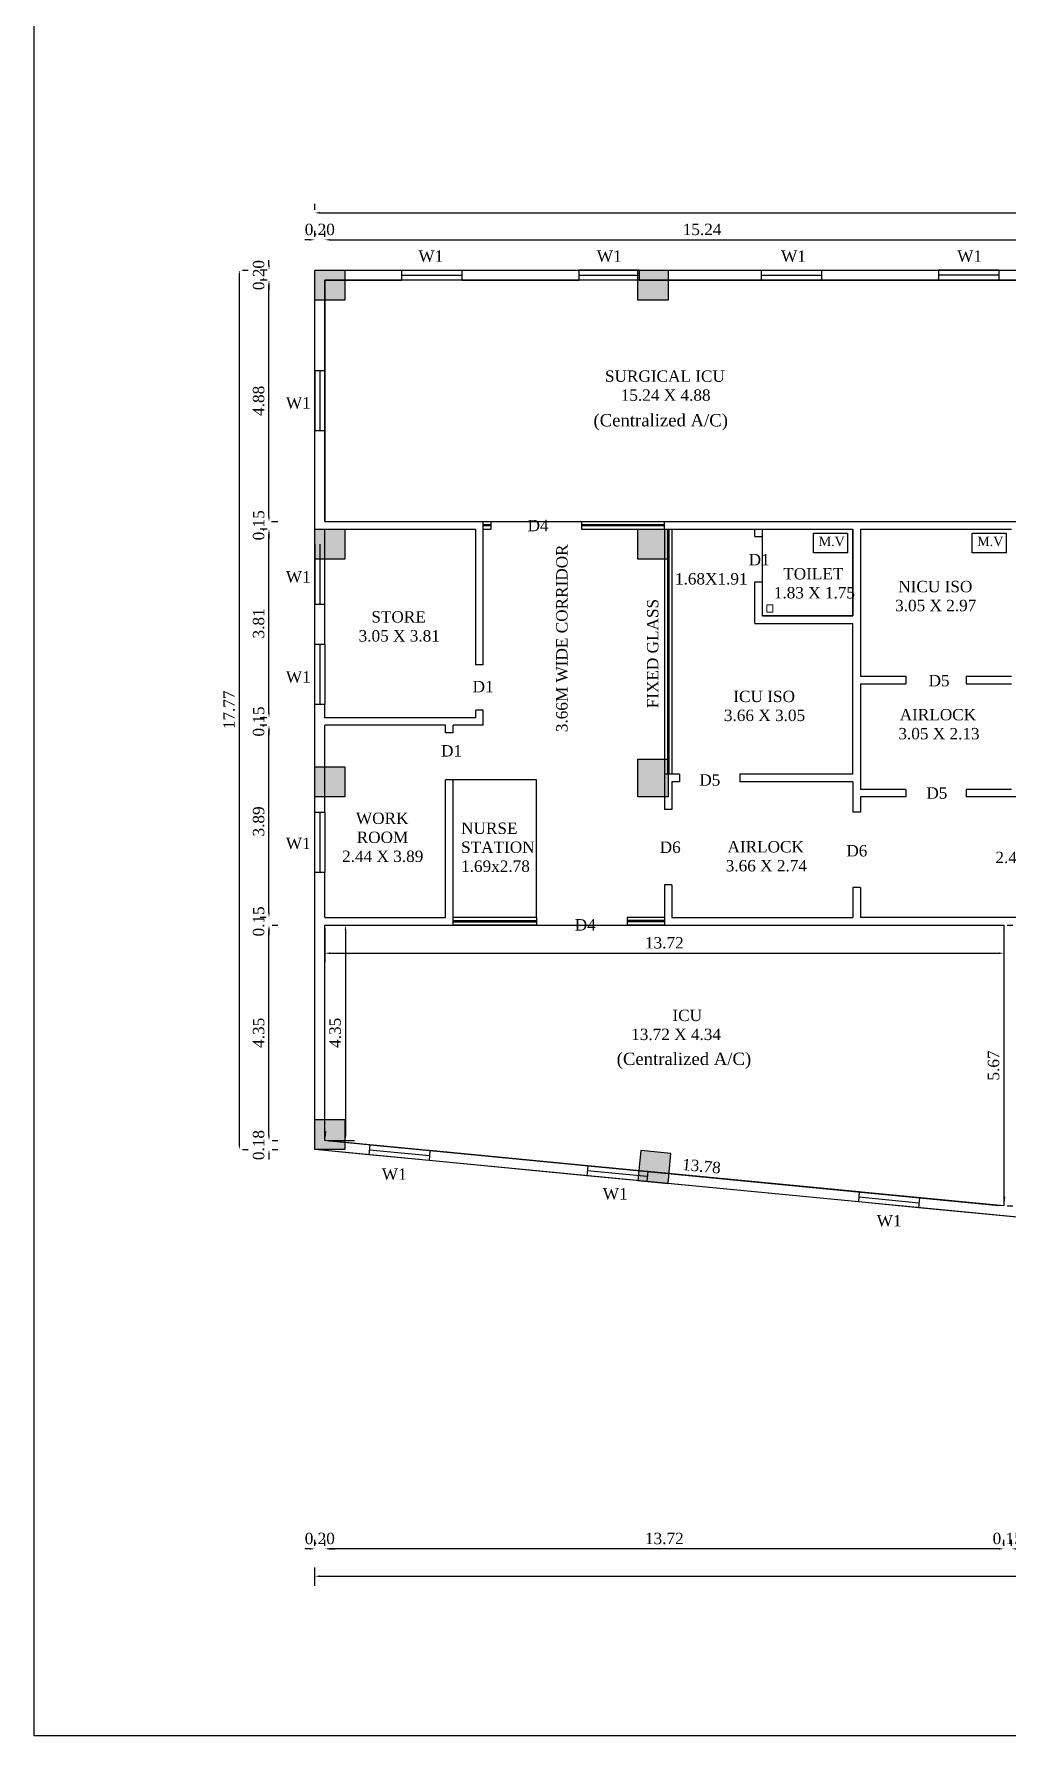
# Model space of a CAD drawing. Header units: metres. Extents: x 2754 to 3501, y 1112 to 1514.
# Drawn here: x 3213.9 to 3233.57, y 1377.15 to 1411.53 of the extents above; entities that cross this region are included whole.
import ezdxf
from ezdxf.enums import TextEntityAlignment as Align

# ---------------------------------------------------------------- set-up
doc = ezdxf.new("R2010")
doc.units = ezdxf.units.M
doc.linetypes.add('ACAD_ISO10W100', pattern=[18, 12, -3, 0, -3])
doc.linetypes.add('Demolished', pattern=[4.8, 3.2, -1.6])
for name, color, linetype in [('A-WALL', 2, 'Continuous'), ('AR -DOOR', 2, 'Continuous'), ('AR-COLHATCH', 2, 'Continuous'), ('AR-COLUMN', 2, 'Continuous'), ('AR-DOOR', 2, 'Continuous'), ('AR-ELEVATION', 2, 'Continuous'), ('AR-GRID', 2, 'ACAD_ISO10W100'), ('AR-THIN', 8, 'Continuous'), ('AR-WALL', 7, 'Continuous'), ('BLK_1_FLR_3_AC_ROOM_1', 3, 'Continuous'), ('BLK_1_FLR_3_AC_ROOM_3', 3, 'Continuous'), ('BLK_1_FLR_3_BLT_UP_AREA', 12, 'Continuous'), ('BLK_1_FLR_3_WATER_CLOSET', 223, 'Continuous')]:
    doc.layers.add(name, color=color, linetype=linetype)
doc.layers.add('BLK_1_FLR_3_WASH', color=55, linetype='Continuous', lineweight=5)
doc.styles.add('ANAND', font='times.ttf')
doc.dimstyles.new('V1', dxfattribs={"dimtxt": 0.23, "dimasz": 0.1, "dimexe": 0.18, "dimexo": 0.0625, "dimgap": 0.09, "dimtad": 1, "dimzin": 0, "dimdsep": 46, "dimtxsty": 'ANAND', "dimcen": 0.09, "dimadec": 0, "dimazin": 0, "dimtfac": 1, "dimtix": 1, "dimtofl": 0, "dimtmove": 2, "dimatfit": 0, "dimfxl": 0, "dimtolj": 1, "dimtzin": 0, "dimarcsym": 0})

# ---------------------------------------------------------------- blocks, each defined once
blk = doc.blocks.new('cOLUMN')
at = {"layer": 'AR-COLHATCH'}
h = blk.add_hatch(color=256, dxfattribs=at)
h.dxf.hatch_style = 1
h.paths.add_polyline_path([(24, 24), (0, 24), (0, 0), (24, 0)])
at = {"layer": 'AR-COLUMN'}
blk.add_lwpolyline([(0, 24), (24, 24), (24, 0), (0, 0)], close=True, dxfattribs=at)
blk = doc.blocks.new('Ground Floor')
at = {"layer": 'AR-COLHATCH'}
h = blk.add_hatch(color=256, dxfattribs=at)
h.dxf.hatch_style = 1
h.paths.add_polyline_path([(281, 310.5), (257, 310.5), (257, 280.5), (281, 280.5)])
at = {"layer": 'AR-COLUMN'}
blk.add_lwpolyline([(257, 310.5), (281, 310.5), (281, 280.5), (257, 280.5)], close=True, dxfattribs=at)
for p in [(0, 675.5), (257, 675.5), (0, 469.5), (257, 469.5), (0, 280.5), (0, 0)]:
    blk.add_blockref('cOLUMN', p, dxfattribs=at)
at = {"layer": 'AR-COLUMN', "xscale": -0.9999999999999988, "rotation": 354.5029759409958}
blk.add_blockref('cOLUMN', (280.9, -27), dxfattribs=at)
blk = doc.blocks.new('*D399')
at = {"color": 0, "lineweight": -2}
for p, q in [((3219.77, 1393.462), (3219.77, 1392.778)), ((3233.486, 1393.462), (3233.486, 1392.778)), ((3219.87, 1392.958), (3233.386, 1392.958))]:
    blk.add_line(p, q, dxfattribs=at)
at = {"color": 0}
for points in [[(3219.87, 1392.975), (3219.87, 1392.942), (3219.77, 1392.958)], [(3233.386, 1392.975), (3233.386, 1392.942), (3233.486, 1392.958)]]:
    blk.add_solid(points, dxfattribs=at)
at = {"layer": 'Defpoints', "color": 0}
for p in [(3219.77, 1393.524), (3233.486, 1393.524), (3233.486, 1392.958)]:
    blk.add_point(p, dxfattribs=at)
at = {"color": 0, "insert": (3226.628, 1393.166), "char_height": 0.23, "attachment_point": 5, "style": 'ANAND'}
blk.add_mtext('\\A1;13.72', dxfattribs=at)
blk = doc.blocks.new('*D400')
at = {"color": 0, "lineweight": -2}
for p, q in [((3233.486, 1393.424), (3233.486, 1387.956)), ((3233.549, 1393.524), (3233.666, 1393.524)), ((3233.549, 1387.856), (3233.666, 1387.856))]:
    blk.add_line(p, q, dxfattribs=at)
at = {"color": 0}
for points in [[(3233.47, 1393.424), (3233.503, 1393.424), (3233.486, 1393.524)], [(3233.47, 1387.956), (3233.503, 1387.956), (3233.486, 1387.856)]]:
    blk.add_solid(points, dxfattribs=at)
at = {"layer": 'Defpoints', "color": 0}
for p in [(3233.486, 1393.524), (3233.486, 1387.856), (3233.486, 1387.856)]:
    blk.add_point(p, dxfattribs=at)
at = {"color": 0, "insert": (3233.279, 1390.69), "char_height": 0.23, "attachment_point": 5, "rotation": 90, "style": 'ANAND'}
blk.add_mtext('\\A1;5.67', dxfattribs=at)
blk = doc.blocks.new('*D401')
at = {"color": 0, "lineweight": -2}
for p, q in [((3219.833, 1393.524), (3220.368, 1393.524)), ((3220.188, 1393.424), (3220.188, 1389.276)), ((3219.833, 1389.176), (3220.368, 1389.176))]:
    blk.add_line(p, q, dxfattribs=at)
at = {"color": 0}
for points in [[(3220.171, 1393.424), (3220.204, 1393.424), (3220.188, 1393.524)], [(3220.171, 1389.276), (3220.204, 1389.276), (3220.188, 1389.176)]]:
    blk.add_solid(points, dxfattribs=at)
at = {"layer": 'Defpoints', "color": 0}
for p in [(3219.77, 1393.524), (3219.77, 1389.176), (3220.188, 1389.176)]:
    blk.add_point(p, dxfattribs=at)
at = {"color": 0, "insert": (3219.98, 1391.35), "char_height": 0.23, "attachment_point": 5, "rotation": 90, "style": 'ANAND'}
blk.add_mtext('\\A1;4.35', dxfattribs=at)
blk = doc.blocks.new('*D24')
at = {"color": 0, "lineweight": -2}
for p, q in [((3219.776, 1389.238), (3219.788, 1389.355)), ((3219.87, 1389.166), (3233.387, 1387.865)), ((3233.492, 1387.918), (3233.504, 1388.035))]:
    blk.add_line(p, q, dxfattribs=at)
at = {"color": 0}
for points in [[(3219.871, 1389.183), (3219.868, 1389.15), (3219.77, 1389.176)], [(3233.388, 1387.882), (3233.385, 1387.849), (3233.486, 1387.856)]]:
    blk.add_solid(points, dxfattribs=at)
at = {"layer": 'Defpoints', "color": 0}
for p in [(3219.77, 1389.176), (3233.486, 1387.856), (3233.486, 1387.856)]:
    blk.add_point(p, dxfattribs=at)
at = {"color": 0, "insert": (3227.378, 1388.656), "char_height": 0.23, "attachment_point": 5, "rotation": 354.503, "style": 'ANAND'}
blk.add_mtext('\\A1;13.78', dxfattribs=at)
blk = doc.blocks.new('*D172')
at = {"color": 0, "lineweight": -2}
for p, q in [((3219.567, 1407.431), (3219.567, 1407.548)), ((3219.77, 1407.431), (3219.77, 1407.548)), ((3219.467, 1407.368), (3219.367, 1407.368)), ((3219.87, 1407.368), (3219.97, 1407.368))]:
    blk.add_line(p, q, dxfattribs=at)
at = {"color": 0}
for points in [[(3219.467, 1407.385), (3219.467, 1407.352), (3219.567, 1407.368)], [(3219.87, 1407.385), (3219.87, 1407.352), (3219.77, 1407.368)]]:
    blk.add_solid(points, dxfattribs=at)
at = {"layer": 'Defpoints', "color": 0}
for p in [(3219.567, 1407.368), (3219.77, 1407.368), (3219.77, 1407.368)]:
    blk.add_point(p, dxfattribs=at)
at = {"color": 0, "insert": (3219.669, 1407.576), "char_height": 0.23, "attachment_point": 5, "style": 'ANAND'}
blk.add_mtext('\\A1;0.20', dxfattribs=at)
blk = doc.blocks.new('*D173')
at = {"color": 0, "lineweight": -2}
for p, q in [((3219.77, 1407.431), (3219.77, 1407.548)), ((3235.01, 1407.431), (3235.01, 1407.548)), ((3219.87, 1407.368), (3234.91, 1407.368))]:
    blk.add_line(p, q, dxfattribs=at)
at = {"color": 0}
for points in [[(3219.87, 1407.385), (3219.87, 1407.352), (3219.77, 1407.368)], [(3234.91, 1407.385), (3234.91, 1407.352), (3235.01, 1407.368)]]:
    blk.add_solid(points, dxfattribs=at)
at = {"layer": 'Defpoints', "color": 0}
for p in [(3219.77, 1407.368), (3235.01, 1407.368), (3235.01, 1407.368)]:
    blk.add_point(p, dxfattribs=at)
at = {"color": 0, "insert": (3227.39, 1407.576), "char_height": 0.23, "attachment_point": 5, "style": 'ANAND'}
blk.add_mtext('\\A1;15.24', dxfattribs=at)
blk = doc.blocks.new('*D182')
at = {"color": 0, "lineweight": -2}
for p, q in [((3219.567, 1407.976), (3219.567, 1408.093)), ((3219.667, 1407.913), (3291.705, 1407.913)), ((3291.805, 1407.976), (3291.805, 1408.093))]:
    blk.add_line(p, q, dxfattribs=at)
at = {"color": 0}
for points in [[(3219.667, 1407.93), (3219.667, 1407.896), (3219.567, 1407.913)], [(3291.705, 1407.93), (3291.705, 1407.896), (3291.805, 1407.913)]]:
    blk.add_solid(points, dxfattribs=at)
at = {"layer": 'Defpoints', "color": 0}
for p in [(3219.567, 1407.913), (3291.805, 1407.913), (3291.805, 1407.913)]:
    blk.add_point(p, dxfattribs=at)
at = {"color": 0, "insert": (3255.686, 1408.12), "char_height": 0.23, "attachment_point": 5, "style": 'ANAND'}
blk.add_mtext('\\A1;72.24', dxfattribs=at)
blk = doc.blocks.new('*D183')
at = {"color": 0, "lineweight": -2}
for p, q in [((3218.643, 1389.276), (3218.643, 1389.376)), ((3218.643, 1388.891), (3218.643, 1388.791)), ((3218.705, 1389.176), (3218.823, 1389.176)), ((3218.705, 1388.991), (3218.823, 1388.991))]:
    blk.add_line(p, q, dxfattribs=at)
at = {"color": 0}
for points in [[(3218.626, 1389.276), (3218.659, 1389.276), (3218.643, 1389.176)], [(3218.626, 1388.891), (3218.659, 1388.891), (3218.643, 1388.991)]]:
    blk.add_solid(points, dxfattribs=at)
at = {"layer": 'Defpoints', "color": 0}
for p in [(3218.643, 1389.176), (3218.643, 1389.176), (3218.643, 1388.991)]:
    blk.add_point(p, dxfattribs=at)
at = {"color": 0, "insert": (3218.435, 1389.083), "char_height": 0.23, "attachment_point": 5, "rotation": 90, "style": 'ANAND'}
blk.add_mtext('\\A1;0.18', dxfattribs=at)
blk = doc.blocks.new('*D184')
at = {"color": 0, "lineweight": -2}
for p, q in [((3218.643, 1389.276), (3218.643, 1393.424)), ((3218.705, 1393.524), (3218.823, 1393.524)), ((3218.705, 1389.176), (3218.823, 1389.176))]:
    blk.add_line(p, q, dxfattribs=at)
at = {"color": 0}
for points in [[(3218.626, 1393.424), (3218.659, 1393.424), (3218.643, 1393.524)], [(3218.626, 1389.276), (3218.659, 1389.276), (3218.643, 1389.176)]]:
    blk.add_solid(points, dxfattribs=at)
at = {"layer": 'Defpoints', "color": 0}
for p in [(3218.643, 1393.524), (3218.643, 1393.524), (3218.643, 1389.176)]:
    blk.add_point(p, dxfattribs=at)
at = {"color": 0, "insert": (3218.435, 1391.35), "char_height": 0.23, "attachment_point": 5, "rotation": 90, "style": 'ANAND'}
blk.add_mtext('\\A1;4.35', dxfattribs=at)
blk = doc.blocks.new('*D185')
at = {"color": 0, "lineweight": -2}
for p, q in [((3218.643, 1393.777), (3218.643, 1393.877)), ((3218.587, 1393.677), (3218.463, 1393.677)), ((3218.643, 1393.424), (3218.643, 1393.324)), ((3218.705, 1393.524), (3218.823, 1393.524))]:
    blk.add_line(p, q, dxfattribs=at)
at = {"color": 0}
for points in [[(3218.626, 1393.777), (3218.659, 1393.777), (3218.643, 1393.677)], [(3218.626, 1393.424), (3218.659, 1393.424), (3218.643, 1393.524)]]:
    blk.add_solid(points, dxfattribs=at)
at = {"layer": 'Defpoints', "color": 0}
for p in [(3218.643, 1393.677), (3218.643, 1393.524), (3218.65, 1393.677)]:
    blk.add_point(p, dxfattribs=at)
at = {"color": 0, "insert": (3218.435, 1393.601), "char_height": 0.23, "attachment_point": 5, "rotation": 90, "style": 'ANAND'}
blk.add_mtext('\\A1;0.15', dxfattribs=at)
blk = doc.blocks.new('*D186')
at = {"color": 0, "lineweight": -2}
for p, q in [((3218.596, 1397.563), (3218.463, 1397.563)), ((3218.643, 1393.777), (3218.643, 1397.463)), ((3218.587, 1393.677), (3218.463, 1393.677))]:
    blk.add_line(p, q, dxfattribs=at)
at = {"color": 0}
for points in [[(3218.626, 1397.463), (3218.659, 1397.463), (3218.643, 1397.563)], [(3218.626, 1393.777), (3218.659, 1393.777), (3218.643, 1393.677)]]:
    blk.add_solid(points, dxfattribs=at)
at = {"layer": 'Defpoints', "color": 0}
for p in [(3218.643, 1397.563), (3218.659, 1397.563), (3218.65, 1393.677)]:
    blk.add_point(p, dxfattribs=at)
at = {"color": 0, "insert": (3218.435, 1395.62), "char_height": 0.23, "attachment_point": 5, "rotation": 90, "style": 'ANAND'}
blk.add_mtext('\\A1;3.89', dxfattribs=at)
blk = doc.blocks.new('*D187')
at = {"color": 0, "lineweight": -2}
for p, q in [((3218.643, 1397.815), (3218.643, 1397.915)), ((3218.596, 1397.715), (3218.463, 1397.715)), ((3218.596, 1397.563), (3218.463, 1397.563)), ((3218.643, 1397.463), (3218.643, 1397.363))]:
    blk.add_line(p, q, dxfattribs=at)
at = {"color": 0}
for points in [[(3218.626, 1397.815), (3218.659, 1397.815), (3218.643, 1397.715)], [(3218.626, 1397.463), (3218.659, 1397.463), (3218.643, 1397.563)]]:
    blk.add_solid(points, dxfattribs=at)
at = {"layer": 'Defpoints', "color": 0}
for p in [(3218.643, 1397.715), (3218.659, 1397.715), (3218.659, 1397.563)]:
    blk.add_point(p, dxfattribs=at)
at = {"color": 0, "insert": (3218.435, 1397.639), "char_height": 0.23, "attachment_point": 5, "rotation": 90, "style": 'ANAND'}
blk.add_mtext('\\A1;0.15', dxfattribs=at)
blk = doc.blocks.new('*D188')
at = {"color": 0, "lineweight": -2}
for p, q in [((3218.606, 1401.525), (3218.463, 1401.525)), ((3218.643, 1397.815), (3218.643, 1401.425)), ((3218.596, 1397.715), (3218.463, 1397.715))]:
    blk.add_line(p, q, dxfattribs=at)
at = {"color": 0}
for points in [[(3218.626, 1401.425), (3218.659, 1401.425), (3218.643, 1401.525)], [(3218.626, 1397.815), (3218.659, 1397.815), (3218.643, 1397.715)]]:
    blk.add_solid(points, dxfattribs=at)
at = {"layer": 'Defpoints', "color": 0}
for p in [(3218.643, 1401.525), (3218.668, 1401.525), (3218.659, 1397.715)]:
    blk.add_point(p, dxfattribs=at)
at = {"color": 0, "insert": (3218.435, 1399.62), "char_height": 0.23, "attachment_point": 5, "rotation": 90, "style": 'ANAND'}
blk.add_mtext('\\A1;3.81', dxfattribs=at)
blk = doc.blocks.new('*D189')
at = {"color": 0, "lineweight": -2}
for p, q in [((3218.643, 1401.778), (3218.643, 1401.878)), ((3218.695, 1401.678), (3218.823, 1401.678)), ((3218.606, 1401.525), (3218.463, 1401.525)), ((3218.643, 1401.425), (3218.643, 1401.325))]:
    blk.add_line(p, q, dxfattribs=at)
at = {"color": 0}
for points in [[(3218.626, 1401.778), (3218.659, 1401.778), (3218.643, 1401.678)], [(3218.626, 1401.425), (3218.659, 1401.425), (3218.643, 1401.525)]]:
    blk.add_solid(points, dxfattribs=at)
at = {"layer": 'Defpoints', "color": 0}
for p in [(3218.633, 1401.678), (3218.643, 1401.678), (3218.668, 1401.525)]:
    blk.add_point(p, dxfattribs=at)
at = {"color": 0, "insert": (3218.435, 1401.602), "char_height": 0.23, "attachment_point": 5, "rotation": 90, "style": 'ANAND'}
blk.add_mtext('\\A1;0.15', dxfattribs=at)
blk = doc.blocks.new('*D190')
at = {"color": 0, "lineweight": -2}
for p, q in [((3218.607, 1406.555), (3218.463, 1406.555)), ((3218.643, 1401.778), (3218.643, 1406.455)), ((3218.695, 1401.678), (3218.823, 1401.678))]:
    blk.add_line(p, q, dxfattribs=at)
at = {"color": 0}
for points in [[(3218.626, 1406.455), (3218.659, 1406.455), (3218.643, 1406.555)], [(3218.626, 1401.778), (3218.659, 1401.778), (3218.643, 1401.678)]]:
    blk.add_solid(points, dxfattribs=at)
at = {"layer": 'Defpoints', "color": 0}
for p in [(3218.643, 1406.555), (3218.67, 1406.555), (3218.633, 1401.678)]:
    blk.add_point(p, dxfattribs=at)
at = {"color": 0, "insert": (3218.435, 1404.116), "char_height": 0.23, "attachment_point": 5, "rotation": 90, "style": 'ANAND'}
blk.add_mtext('\\A1;4.88', dxfattribs=at)
blk = doc.blocks.new('*D191')
at = {"color": 0, "lineweight": -2}
for p, q in [((3218.607, 1406.758), (3218.463, 1406.758)), ((3218.643, 1406.858), (3218.643, 1406.958)), ((3218.607, 1406.555), (3218.463, 1406.555)), ((3218.643, 1406.455), (3218.643, 1406.355))]:
    blk.add_line(p, q, dxfattribs=at)
at = {"color": 0}
for points in [[(3218.626, 1406.858), (3218.659, 1406.858), (3218.643, 1406.758)], [(3218.626, 1406.455), (3218.659, 1406.455), (3218.643, 1406.555)]]:
    blk.add_solid(points, dxfattribs=at)
at = {"layer": 'Defpoints', "color": 0}
for p in [(3218.643, 1406.758), (3218.67, 1406.758), (3218.67, 1406.555)]:
    blk.add_point(p, dxfattribs=at)
at = {"color": 0, "insert": (3218.435, 1406.656), "char_height": 0.23, "attachment_point": 5, "rotation": 90, "style": 'ANAND'}
blk.add_mtext('\\A1;0.20', dxfattribs=at)
blk = doc.blocks.new('*D116')
at = {"color": 0, "lineweight": -2}
for p, q in [((3218.107, 1406.758), (3218.224, 1406.758)), ((3218.044, 1389.091), (3218.044, 1406.658)), ((3218.107, 1388.991), (3218.224, 1388.991))]:
    blk.add_line(p, q, dxfattribs=at)
at = {"color": 0}
for points in [[(3218.028, 1406.658), (3218.061, 1406.658), (3218.044, 1406.758)], [(3218.028, 1389.091), (3218.061, 1389.091), (3218.044, 1388.991)]]:
    blk.add_solid(points, dxfattribs=at)
at = {"layer": 'Defpoints', "color": 0}
for p in [(3218.044, 1406.758), (3218.044, 1406.758), (3218.044, 1388.991)]:
    blk.add_point(p, dxfattribs=at)
at = {"color": 0, "insert": (3217.837, 1397.875), "char_height": 0.23, "attachment_point": 5, "rotation": 90, "style": 'ANAND'}
blk.add_mtext('\\A1;17.77', dxfattribs=at)
blk = doc.blocks.new('*D163')
at = {"color": 0, "lineweight": -2}
for p, q in [((3233.486, 1380.989), (3233.486, 1381.106)), ((3233.639, 1380.989), (3233.639, 1381.106)), ((3233.386, 1380.926), (3233.286, 1380.926)), ((3233.739, 1380.926), (3233.839, 1380.926))]:
    blk.add_line(p, q, dxfattribs=at)
at = {"color": 0}
for points in [[(3233.386, 1380.943), (3233.386, 1380.91), (3233.486, 1380.926)], [(3233.739, 1380.943), (3233.739, 1380.91), (3233.639, 1380.926)]]:
    blk.add_solid(points, dxfattribs=at)
at = {"layer": 'Defpoints', "color": 0}
for p in [(3233.486, 1380.926), (3233.486, 1380.926), (3233.639, 1380.926)]:
    blk.add_point(p, dxfattribs=at)
at = {"color": 0, "insert": (3233.563, 1381.134), "char_height": 0.23, "attachment_point": 5, "style": 'ANAND'}
blk.add_mtext('\\A1;0.15', dxfattribs=at)
blk = doc.blocks.new('*D164')
at = {"color": 0, "lineweight": -2}
for p, q in [((3219.77, 1380.989), (3219.77, 1381.106)), ((3233.486, 1380.989), (3233.486, 1381.106)), ((3233.386, 1380.926), (3219.87, 1380.926))]:
    blk.add_line(p, q, dxfattribs=at)
at = {"color": 0}
for points in [[(3219.87, 1380.943), (3219.87, 1380.91), (3219.77, 1380.926)], [(3233.386, 1380.943), (3233.386, 1380.91), (3233.486, 1380.926)]]:
    blk.add_solid(points, dxfattribs=at)
at = {"layer": 'Defpoints', "color": 0}
for p in [(3219.77, 1380.926), (3219.77, 1380.926), (3233.486, 1380.926)]:
    blk.add_point(p, dxfattribs=at)
at = {"color": 0, "insert": (3226.628, 1381.134), "char_height": 0.23, "attachment_point": 5, "style": 'ANAND'}
blk.add_mtext('\\A1;13.72', dxfattribs=at)
blk = doc.blocks.new('*D165')
at = {"color": 0, "lineweight": -2}
for p, q in [((3219.567, 1380.989), (3219.567, 1381.106)), ((3219.77, 1380.989), (3219.77, 1381.106)), ((3219.467, 1380.926), (3219.367, 1380.926)), ((3219.87, 1380.926), (3219.97, 1380.926))]:
    blk.add_line(p, q, dxfattribs=at)
at = {"color": 0}
for points in [[(3219.467, 1380.943), (3219.467, 1380.91), (3219.567, 1380.926)], [(3219.87, 1380.943), (3219.87, 1380.91), (3219.77, 1380.926)]]:
    blk.add_solid(points, dxfattribs=at)
at = {"layer": 'Defpoints', "color": 0}
for p in [(3219.567, 1380.926), (3219.567, 1380.926), (3219.77, 1380.926)]:
    blk.add_point(p, dxfattribs=at)
at = {"color": 0, "insert": (3219.669, 1381.134), "char_height": 0.23, "attachment_point": 5, "style": 'ANAND'}
blk.add_mtext('\\A1;0.20', dxfattribs=at)
blk = doc.blocks.new('*D166')
at = {"color": 0, "lineweight": -2}
for p, q in [((3219.567, 1380.182), (3219.567, 1380.553)), ((3219.667, 1380.373), (3291.705, 1380.373)), ((3291.805, 1380.182), (3291.805, 1380.553))]:
    blk.add_line(p, q, dxfattribs=at)
at = {"color": 0}
for points in [[(3219.667, 1380.39), (3219.667, 1380.357), (3219.567, 1380.373)], [(3291.705, 1380.39), (3291.705, 1380.357), (3291.805, 1380.373)]]:
    blk.add_solid(points, dxfattribs=at)
at = {"layer": 'Defpoints', "color": 0}
for p in [(3291.805, 1380.373), (3219.567, 1380.119), (3291.805, 1380.119)]:
    blk.add_point(p, dxfattribs=at)
at = {"color": 0, "insert": (3255.686, 1380.581), "char_height": 0.23, "attachment_point": 5, "style": 'ANAND'}
blk.add_mtext('\\A1;72.24', dxfattribs=at)

msp = doc.modelspace()

# ---------------------------------------------------------------- linework, layer by layer
at = {"color": 7}
for p, q in [((3224.04632, 1396.45816, 0), (3222.36115, 1396.45816, 0)), ((3224.04632, 1393.67704, 0), (3224.04632, 1396.45816, 0))]:
    msp.add_line(p, q, dxfattribs=at)
at = {"color": 7, "elevation": 0}
msp.add_lwpolyline([(3213.89741, 1445.90328), (3297.33367, 1445.90328), (3297.33367, 1377.14689), (3213.89741, 1377.14689)], close=True, dxfattribs=at)
at = {"color": 7, "linetype": 'Demolished', "elevation": 0}
for points in [[(3229.63828, 1401.44228), (3230.32888, 1401.44228), (3230.32888, 1401.04714), (3229.63828, 1401.04714)], [(3232.84233, 1401.44228), (3233.53293, 1401.44228), (3233.53293, 1401.04714), (3232.84233, 1401.04714)]]:
    msp.add_lwpolyline(points, close=True, dxfattribs=at)
at = {"layer": 'A-WALL'}
for p, q in [((3230.59075, 1398.55366, 0), (3231.50515, 1398.55366, 0)), ((3231.50515, 1398.55366, 0), (3231.50515, 1398.40126, 0)), ((3232.72435, 1398.55366, 0), (3233.63875, 1398.55366, 0)), ((3232.72435, 1398.55366, 0), (3232.72435, 1398.40126, 0)), ((3230.59075, 1398.40126, 0), (3231.50515, 1398.40126, 0)), ((3232.72435, 1398.40126, 0), (3233.63875, 1398.40126, 0)), ((3231.50515, 1396.26766, 0), (3231.50515, 1396.11526, 0)), ((3232.72435, 1396.26766, 0), (3232.72435, 1396.11526, 0)), ((3226.78075, 1395.86126, 0), (3226.62835, 1395.86126, 0)), ((3230.59075, 1395.81046, 0), (3230.43835, 1395.81046, 0)), ((3226.78075, 1394.33726, 0), (3226.62835, 1394.33726, 0)), ((3230.59075, 1394.28646, 0), (3230.43835, 1394.28646, 0))]:
    msp.add_line(p, q, dxfattribs=at)
at = {"layer": 'AR -DOOR'}
for p, q in [((3220.67081, 1388.98702, 0), (3221.8844, 1388.87023, 0)), ((3226.28368, 1388.44686, 0), (3225.07009, 1388.56365, 0)), ((3230.55654, 1388.03565, 0), (3231.77013, 1387.91886, 0))]:
    msp.add_line(p, q, dxfattribs=at)
at = {"layer": 'AR-DOOR'}
for p, q in [((3221.31975, 1406.65626, 0), (3222.53895, 1406.65626, 0)), ((3224.90115, 1406.65626, 0), (3226.12035, 1406.65626, 0)), ((3228.58415, 1406.65626, 0), (3229.80335, 1406.65626, 0)), ((3233.38475, 1406.65626, 0), (3232.16555, 1406.65626, 0)), ((3219.66875, 1404.72586, 0), (3219.66875, 1403.50666, 0)), ((3223.12315, 1401.61436, 0), (3222.97075, 1401.61436, 0)), ((3226.62835, 1401.61436, 0), (3224.95195, 1401.61436, 0)), ((3223.12315, 1401.58896, 0), (3222.97075, 1401.58896, 0)), ((3226.62835, 1401.58896, 0), (3224.95195, 1401.58896, 0)), ((3226.69185, 1401.52546, 0), (3226.69185, 1396.57246, 0)), ((3226.71725, 1401.52546, 0), (3226.71725, 1396.57246, 0)), ((3219.66875, 1401.22066, 0), (3219.66875, 1400.00146, 0)), ((3219.66875, 1399.20136, 0), (3219.66875, 1397.98216, 0)), ((3219.66875, 1395.81046, 0), (3219.66875, 1394.59126, 0)), ((3224.04632, 1393.61354, 0), (3222.36115, 1393.61336, 0)), ((3224.04632, 1393.58814, 0), (3222.36115, 1393.58796, 0)), ((3226.62835, 1393.61737, 0), (3225.87512, 1393.61554, 0)), ((3226.62835, 1393.59197, 0), (3225.87512, 1393.59014, 0))]:
    msp.add_line(p, q, dxfattribs=at)
at = {"layer": 'AR-ELEVATION'}
for p, q in [((3222.97075, 1401.67786, 0), (3223.12315, 1401.67786, 0)), ((3223.12315, 1401.67786, 0), (3223.12315, 1401.52546, 0)), ((3224.95195, 1401.67786, 0), (3226.62835, 1401.67786, 0)), ((3224.95195, 1401.67786, 0), (3224.95195, 1401.52546, 0)), ((3222.97075, 1401.52546, 0), (3223.12315, 1401.52546, 0)), ((3224.95195, 1401.52546, 0), (3226.62835, 1401.52546, 0)), ((3226.62835, 1401.52546, 0), (3226.62835, 1396.57246, 0)), ((3226.78075, 1401.52546, 0), (3226.78075, 1396.57246, 0)), ((3224.04632, 1393.67704, 0), (3222.36115, 1393.67686, 0)), ((3224.04632, 1393.52464, 0), (3222.36115, 1393.52446, 0)), ((3224.04632, 1393.67704, 0), (3224.04632, 1393.52464, 0)), ((3226.62835, 1393.68087, 0), (3225.87512, 1393.67904, 0)), ((3225.87512, 1393.67904, 0), (3225.87512, 1393.52664, 0)), ((3226.62835, 1393.52847, 0), (3225.87512, 1393.52664, 0))]:
    msp.add_line(p, q, dxfattribs=at)
at = {"layer": 'AR-THIN'}
for p, q in [((3221.31975, 1406.75786, 0), (3222.53895, 1406.75786, 0)), ((3226.12035, 1406.75786, 0), (3224.90115, 1406.75786, 0)), ((3228.58415, 1406.75786, 0), (3229.80335, 1406.75786, 0)), ((3233.38475, 1406.75786, 0), (3232.16555, 1406.75786, 0)), ((3222.53895, 1406.55466, 0), (3221.31975, 1406.55466, 0)), ((3226.12035, 1406.55466, 0), (3224.90115, 1406.55466, 0)), ((3228.58415, 1406.55466, 0), (3229.80335, 1406.55466, 0)), ((3232.16555, 1406.55466, 0), (3233.38475, 1406.55466, 0)), ((3219.56715, 1404.72586, 0), (3219.56715, 1403.50666, 0)), ((3219.77035, 1403.50666, 0), (3219.77035, 1404.72586, 0)), ((3219.56715, 1401.22066, 0), (3219.56715, 1400.00146, 0)), ((3219.77035, 1400.00146, 0), (3219.77035, 1401.22066, 0)), ((3219.56715, 1397.98216, 0), (3219.56715, 1399.20136, 0)), ((3219.77035, 1399.20136, 0), (3219.77035, 1397.98216, 0)), ((3219.56715, 1394.59126, 0), (3219.56715, 1395.81046, 0)), ((3219.77035, 1395.81046, 0), (3219.77035, 1394.59126, 0)), ((3221.87467, 1388.7691, 0), (3220.66108, 1388.88589, 0)), ((3220.68054, 1389.08815, 0), (3221.89414, 1388.97136, 0)), ((3225.07982, 1388.66478, 0), (3226.29341, 1388.54799, 0)), ((3226.27395, 1388.34572, 0), (3225.06035, 1388.46252, 0)), ((3231.7604, 1387.81773, 0), (3230.54681, 1387.93452, 0)), ((3230.56627, 1388.13678, 0), (3231.77986, 1388.01999, 0))]:
    msp.add_line(p, q, dxfattribs=at)
at = {"layer": 'AR-WALL'}
for p, q in [((3219.56715, 1406.75786, 0), (3221.31975, 1406.75786, 0)), ((3219.56715, 1404.72586, 0), (3219.56715, 1406.75786, 0)), ((3222.53895, 1406.75786, 0), (3224.90115, 1406.75786, 0)), ((3226.12035, 1406.75786, 0), (3228.58415, 1406.75786, 0)), ((3229.80335, 1406.75786, 0), (3232.16555, 1406.75786, 0)), ((3233.38475, 1406.75786, 0), (3291.80475, 1406.75786, 0)), ((3219.77035, 1406.55466, 0), (3221.31975, 1406.55466, 0)), ((3219.77035, 1404.72586, 0), (3219.77035, 1406.55466, 0)), ((3222.53895, 1406.55466, 0), (3224.90115, 1406.55466, 0)), ((3226.12035, 1406.55466, 0), (3228.58415, 1406.55466, 0)), ((3229.80335, 1406.55466, 0), (3232.16555, 1406.55466, 0)), ((3233.38475, 1406.55466, 0), (3235.01035, 1406.55466, 0)), ((3219.56715, 1401.22066, 0), (3219.56715, 1403.50666, 0)), ((3219.77035, 1401.67786, 0), (3219.77035, 1403.50666, 0)), ((3219.77035, 1401.67786, 0), (3222.97075, 1401.67786, 0)), ((3222.97075, 1398.78226, 0), (3222.97075, 1401.67786, 0)), ((3226.62835, 1401.67786, 0), (3235.01035, 1401.67786, 0)), ((3226.62835, 1401.52546, 0), (3226.62835, 1401.67786, 0)), ((3219.77035, 1401.52546, 0), (3222.81835, 1401.52546, 0)), ((3219.77035, 1401.22066, 0), (3219.77035, 1401.52546, 0)), ((3222.81835, 1398.78226, 0), (3222.81835, 1401.52546, 0)), ((3226.62835, 1401.52546, 0), (3230.43835, 1401.52546, 0)), ((3228.45715, 1401.37306, 0), (3228.45715, 1401.52546, 0)), ((3228.45715, 1401.37306, 0), (3228.60955, 1401.37306, 0)), ((3228.60955, 1401.37306, 0), (3228.60955, 1401.52546, 0)), ((3230.43835, 1399.77286, 0), (3230.43835, 1401.52546, 0)), ((3230.59075, 1401.52546, 0), (3233.63875, 1401.52546, 0)), ((3230.59075, 1401.52546, 0), (3230.59075, 1398.55366, 0)), ((3228.45715, 1400.45866, 0), (3228.60955, 1400.45866, 0)), ((3228.45715, 1399.62046, 0), (3228.45715, 1400.45866, 0)), ((3228.60955, 1399.77286, 0), (3228.60955, 1400.45866, 0)), ((3219.56715, 1399.20136, 0), (3219.56715, 1400.00146, 0)), ((3219.77035, 1399.20136, 0), (3219.77035, 1400.00146, 0)), ((3228.45715, 1399.62046, 0), (3230.43835, 1399.62046, 0)), ((3228.60955, 1399.77286, 0), (3230.43835, 1399.77286, 0)), ((3230.43835, 1396.57246, 0), (3230.43835, 1399.62046, 0)), ((3222.97075, 1398.78226, 0), (3222.81835, 1398.78226, 0)), ((3230.59075, 1398.40126, 0), (3230.59075, 1396.26766, 0)), ((3219.56715, 1395.81046, 0), (3219.56715, 1397.98216, 0)), ((3219.77035, 1397.71546, 0), (3219.77035, 1397.98216, 0)), ((3222.81835, 1397.71546, 0), (3222.81835, 1397.86786, 0)), ((3222.97075, 1397.86786, 0), (3222.81835, 1397.86786, 0)), ((3222.97075, 1397.56306, 0), (3222.97075, 1397.86786, 0)), ((3222.81835, 1397.71546, 0), (3219.77035, 1397.71546, 0)), ((3219.77035, 1395.81046, 0), (3219.77035, 1397.56306, 0)), ((3222.20875, 1397.56306, 0), (3219.77035, 1397.56306, 0)), ((3222.20875, 1397.41066, 0), (3222.20875, 1397.56306, 0)), ((3222.36115, 1397.41066, 0), (3222.36115, 1397.56306, 0)), ((3222.97075, 1397.56306, 0), (3222.36115, 1397.56306, 0)), ((3222.36115, 1397.41066, 0), (3222.20875, 1397.41066, 0)), ((3222.20875, 1393.67686, 0), (3222.20875, 1396.45816, 0)), ((3222.36115, 1396.45816, 0), (3222.20875, 1396.45816, 0)), ((3222.36115, 1393.52446, 0), (3222.36115, 1396.45816, 0)), ((3226.93315, 1396.57246, 0), (3226.62835, 1396.57246, 0)), ((3226.62835, 1396.57246, 0), (3226.62835, 1396.42006, 0)), ((3226.93315, 1396.57246, 0), (3226.93315, 1396.42006, 0)), ((3228.15235, 1396.57246, 0), (3228.15235, 1396.42006, 0)), ((3230.43835, 1396.57246, 0), (3228.15235, 1396.57246, 0)), ((3226.62835, 1396.42006, 0), (3226.62835, 1395.86126, 0)), ((3226.78075, 1396.42006, 0), (3226.78075, 1395.86126, 0)), ((3226.93315, 1396.42006, 0), (3226.78075, 1396.42006, 0)), ((3230.43835, 1396.42006, 0), (3228.15235, 1396.42006, 0)), ((3230.43835, 1396.42006, 0), (3230.43835, 1395.81046, 0)), ((3231.50515, 1396.26766, 0), (3230.59075, 1396.26766, 0)), ((3230.59075, 1396.11526, 0), (3230.59075, 1395.81046, 0)), ((3231.50515, 1396.11526, 0), (3230.59075, 1396.11526, 0)), ((3233.63875, 1396.26766, 0), (3232.72435, 1396.26766, 0)), ((3240.03955, 1396.11526, 0), (3232.72435, 1396.11526, 0)), ((3219.56715, 1388.99116, 0), (3219.56715, 1394.59126, 0)), ((3219.77035, 1393.67686, 0), (3219.77035, 1394.59126, 0)), ((3226.62835, 1394.33726, 0), (3226.62835, 1393.52446, 0)), ((3226.78075, 1394.33726, 0), (3226.78075, 1393.67686, 0)), ((3230.43835, 1394.28646, 0), (3230.43835, 1393.67686, 0)), ((3230.59075, 1394.28646, 0), (3230.59075, 1393.67686, 0)), ((3219.77035, 1393.67686, 0), (3222.20875, 1393.67686, 0)), ((3219.77035, 1389.17575, 0), (3219.77035, 1393.52446, 0)), ((3219.77035, 1393.52446, 0), (3222.36115, 1393.52446, 0)), ((3226.62835, 1393.52446, 0), (3233.48635, 1393.52446, 0)), ((3226.78075, 1393.67686, 0), (3230.43835, 1393.67686, 0)), ((3234.09595, 1393.67686, 0), (3230.59075, 1393.67686, 0)), ((3233.48635, 1393.52446, 0), (3233.48635, 1387.85577, 0)), ((3220.66108, 1388.88589, 0), (3219.56715, 1388.99116, 0)), ((3220.68054, 1389.08815, 0), (3219.77035, 1389.17575, 0)), ((3225.07982, 1388.66478, 0), (3221.89414, 1388.97136, 0)), ((3225.06035, 1388.46252, 0), (3221.87467, 1388.7691, 0)), ((3230.56627, 1388.13678, 0), (3226.29341, 1388.54799, 0)), ((3230.54681, 1387.93452, 0), (3226.27395, 1388.34572, 0)), ((3233.48635, 1387.85577, 0), (3231.77986, 1388.01999, 0)), ((3235.60609, 1387.44763, 0), (3231.7604, 1387.81773, 0))]:
    msp.add_line(p, q, dxfattribs=at)
at = {"layer": 'AR-WALL', "ltscale": 7}
for p, q in [((3221.31975, 1406.75786, 0), (3221.31975, 1406.55466, 0)), ((3222.53895, 1406.75786, 0), (3222.53895, 1406.55466, 0)), ((3224.90115, 1406.75786, 0), (3224.90115, 1406.55466, 0)), ((3226.12035, 1406.75786, 0), (3226.12035, 1406.55466, 0)), ((3228.58415, 1406.75786, 0), (3228.58415, 1406.55466, 0)), ((3229.80335, 1406.75786, 0), (3229.80335, 1406.55466, 0)), ((3232.16555, 1406.75786, 0), (3232.16555, 1406.55466, 0)), ((3233.38475, 1406.75786, 0), (3233.38475, 1406.55466, 0)), ((3219.56715, 1404.72586, 0), (3219.77035, 1404.72586, 0)), ((3219.77035, 1403.50666, 0), (3219.56715, 1403.50666, 0)), ((3219.77035, 1400.00146, 0), (3219.56715, 1400.00146, 0)), ((3219.56715, 1399.20136, 0), (3219.77035, 1399.20136, 0)), ((3219.77035, 1397.98216, 0), (3219.56715, 1397.98216, 0)), ((3219.56715, 1395.81046, 0), (3219.77035, 1395.81046, 0)), ((3219.77035, 1394.59126, 0), (3219.56715, 1394.59126, 0)), ((3220.68054, 1389.08815, 0), (3220.66108, 1388.88589, 0)), ((3221.89414, 1388.97136, 0), (3221.87467, 1388.7691, 0)), ((3225.07982, 1388.66478, 0), (3225.06035, 1388.46252, 0)), ((3226.29341, 1388.54799, 0), (3226.27395, 1388.34572, 0)), ((3230.56627, 1388.13678, 0), (3230.54681, 1387.93452, 0)), ((3231.77986, 1388.01999, 0), (3231.7604, 1387.81773, 0))]:
    msp.add_line(p, q, dxfattribs=at)
at = {"layer": 'BLK_1_FLR_3_AC_ROOM_1', "color": 3, "elevation": 0}
msp.add_lwpolyline([(3219.77035, 1401.67786), (3235.01035, 1401.67786), (3235.01035, 1406.55466), (3219.77035, 1406.55466)], close=True, dxfattribs=at)
at = {"layer": 'BLK_1_FLR_3_AC_ROOM_3', "color": 3, "elevation": 0}
msp.add_lwpolyline([(3219.77035, 1393.52446), (3233.48635, 1393.52446), (3233.48635, 1387.85577), (3219.77035, 1389.17575)], close=True, dxfattribs=at)
at = {"layer": 'BLK_1_FLR_3_BLT_UP_AREA', "color": 12, "elevation": 0}
msp.add_lwpolyline([(3219.56715, 1406.75786), (3291.80475, 1406.75786), (3291.80475, 1382.03926), (3219.56715, 1388.99116)], close=True, dxfattribs=at)
at = {"layer": 'BLK_1_FLR_3_WASH', "color": 60}
msp.add_lwpolyline([(3228.69906, 1399.9979), (3228.69906, 1399.8479), (3228.82155, 1399.8479), (3228.82155, 1399.9979)], close=True, dxfattribs=at)
at = {"layer": 'BLK_1_FLR_3_WATER_CLOSET', "color": 1, "elevation": 0}
msp.add_lwpolyline([(3228.60955, 1401.52546), (3230.43835, 1401.52546), (3230.43835, 1399.77286), (3228.60955, 1399.77286)], close=True, dxfattribs=at)

# ---------------------------------------------------------------- block references
at = {"layer": 'AR-GRID', "xscale": 0.0254, "yscale": 0.0254, "zscale": 0.0254}
msp.add_blockref('Ground Floor', (3219.56715, 1388.99116, 0), dxfattribs=at)

# ---------------------------------------------------------------- texts
at = {"style": 'ANAND'}
for p in [(3221.91129, 1407.03748, 0), (3225.51445, 1407.03748, 0), (3229.23692, 1407.03748, 0), (3232.79485, 1407.03748, 0), (3219.23423, 1404.07268, 0), (3219.23423, 1400.55944, 0), (3219.23423, 1398.53787, 0), (3219.23423, 1395.17463, 0), (3221.17217, 1388.49397, 0), (3225.63598, 1388.09623, 0), (3231.16876, 1387.5529, 0)]:
    msp.add_text('W1', height=0.23, dxfattribs=at).set_placement(p, align=Align.MIDDLE)
at = {"color": 7, "style": 'ANAND'}
for s, height, p in [('(Centralized A/C)', 0.25, (3225.1969, 1403.59938, 0)), ('M.V', 0.1875, (3229.74434, 1401.18389, 0)), ('M.V', 0.1875, (3232.94839, 1401.18389, 0)), ('(Centralized A/C)', 0.25, (3225.66582, 1390.70003, 0))]:
    msp.add_text(s, height=height, dxfattribs=at).set_placement(p)
at = {"style": 'ANAND'}
for s, p in [('D4', (3223.86576, 1401.48221, 0)), ('D1', (3228.33072, 1400.79248, 0)), ('1.68X1.91', (3226.84201, 1400.4058, 0)), ('D5', (3231.96476, 1398.34948, 0)), ('D1', (3222.75515, 1398.22825, 0)), ('D1', (3222.11764, 1396.93125, 0)), ('D5', (3227.3343, 1396.34286, 0)), ('D5', (3231.91957, 1396.07807, 0)), ('D6', (3226.5342, 1394.98453, 0)), ('D6', (3230.30362, 1394.9127, 0)), ('2.44M WIDE CORRIDOR', (3233.31467, 1394.77755, 0)), ('D4', (3224.81817, 1393.41647, 0))]:
    msp.add_text(s, height=0.23, dxfattribs=at).set_placement(p)
for s, p in [('3.66M WIDE CORRIDOR', (3224.67309, 1397.42289)), ('FIXED GLASS', (3226.50732, 1397.90472))]:
    msp.add_text(s, height=0.23, rotation=90, dxfattribs=at).set_placement(p)
at = {"char_height": 0.23, "attachment_point": 1, "style": 'ANAND'}
for s, insert, width in [('{\\W0.146484; }SURGICAL ICU  \\P{\\W3.850585; }15.24 X 4.88', (3225.4129, 1404.72987, 0), 2.3679885), ('{\\W2.911132; }TOILET\\P{\\W0.719726; }1.83 X 1.75', (3228.77608, 1400.73805, 0), 1.6637275), ('{\\W2.263671; }NICU ISO \\P{\\W1.523437; }3.05 X 2.97', (3231.15614, 1400.47983, 0), 1.8335328), ('{\\W5.634765; }STORE \\P{\\W2.67871; }3.05 X 3.81', (3220.22064, 1399.86723, 0), 2.0033381), ('{\\W3.757812; }ICU ISO \\P{\\W1.566406; }3.66 X 3.05', (3227.69519, 1398.2612, 0), 1.8335328), ('{\\W1.908203; }AIRLOCK \\P{\\W1.600585; }3.05 X 2.13', (3231.21576, 1397.89208, 0), 1.8335328), ('{\\W4.697265; }WORK  \\P{\\W4.873046; }ROOM \\P{\\W1.482421; }2.44 X 3.89', (3219.99079, 1395.79808, 0), 1.8335328), ('NURSE STATION\\P1.69x2.78', (3222.52246, 1395.5979, 0), 1.4526316), ('{\\W1.908203; }AIRLOCK \\P{\\W1.503906; }3.66 X 2.74', (3227.7375, 1395.22412, 0), 1.8335328), (' ^IICU \\P 13.72 X 4.34', (3225.87165, 1391.81775, 0), 2.1036626)]:
    msp.add_mtext(s, dxfattribs=dict(at, insert=insert, width=width))

# ---------------------------------------------------------------- dimensions: what is measured, and where the dimension line sits
at = {"color": 7}
for p1, p2, distance, picture, middle in [((3219.56715, 1407.91309, 0), (3291.80475, 1407.91309, 0), 0, '*D182', (3255.68595, 1408.12041, 0)), ((3219.56715, 1407.36838, 0), (3219.77035, 1407.36838, 0), 0, '*D172', (3219.66875, 1407.5757, 0)), ((3218.04435, 1388.99116, 0), (3218.04435, 1406.75786, 0), 0, '*D116', (3217.83703, 1397.87451, 0)), ((3219.77035, 1393.52446, 0), (3233.48635, 1393.52446, 0), -0.56624, '*D399', (3226.62835, 1393.16554, 0)), ((3219.77035, 1393.52446, 0), (3219.77035, 1389.17575, 0), 0.41734, '*D401', (3219.98037, 1391.3501, 0)), ((3233.48635, 1393.52446, 0), (3233.48635, 1387.85577, 0), 0, '*D400', (3233.27903, 1390.69011, 0)), ((3218.64258, 1388.99116, 0), (3218.64258, 1389.17575, 0), 0, '*D183', (3218.43526, 1389.08346, 0)), ((3219.56715, 1380.11911, 0), (3291.80475, 1380.11911, 0), 0.25437, '*D166', (3255.68595, 1380.5808, 0))]:
    dim = msp.add_aligned_dim(p1=p1, p2=p2, distance=distance, dimstyle='V1', dxfattribs=at)
    dim.commit()
    dim.dimension.update_dxf_attribs({"geometry": picture, "text_midpoint": middle})
for base, p1, p2, angle, picture, middle in [((3235.01035, 1407.36838, 0), (3219.77035, 1407.36838, 0), (3235.01035, 1407.36838, 0), 180, '*D173', (3227.39035, 1407.5757, 0)), ((3218.64258, 1406.75786, 0), (3218.6696, 1406.55466, 0), (3218.6696, 1406.75786, 0), 270, '*D191', (3218.43526, 1406.65626, 0)), ((3218.64258, 1406.55466, 0), (3218.63292, 1401.67786, 0), (3218.6696, 1406.55466, 0), 270, '*D190', (3218.43526, 1404.11626, 0)), ((3218.64258, 1401.67786, 0), (3218.6681, 1401.52546, 0), (3218.63292, 1401.67786, 0), 270, '*D189', (3218.43526, 1401.60166, 0)), ((3218.64258, 1401.52546, 0), (3218.65876, 1397.71546, 0), (3218.6681, 1401.52546, 0), 270, '*D188', (3218.43526, 1399.62046, 0)), ((3218.64258, 1397.71546, 0), (3218.65876, 1397.56306, 0), (3218.65876, 1397.71546, 0), 270, '*D187', (3218.43526, 1397.63926, 0)), ((3218.64258, 1397.56306, 0), (3218.64999, 1393.67686, 0), (3218.65876, 1397.56306, 0), 270, '*D186', (3218.43526, 1395.61996, 0)), ((3218.64258, 1393.67686, 0), (3218.64258, 1393.52446, 0), (3218.64999, 1393.67686, 0), 270, '*D185', (3218.43526, 1393.60066, 0)), ((3218.64258, 1393.52446, 0), (3218.64258, 1389.17575, 0), (3218.64258, 1393.52446, 0), 270, '*D184', (3218.43526, 1391.3501, 0))]:
    dim = msp.add_linear_dim(base=base, p1=p1, p2=p2, angle=angle, dimstyle='V1', dxfattribs=at)
    dim.commit()
    dim.dimension.update_dxf_attribs({"geometry": picture, "text_midpoint": middle})
dim = msp.add_linear_dim(base=(3233.48635, 1387.85577, 0), p1=(3219.77035, 1389.17575, 0), p2=(3233.48635, 1387.85577, 0), angle=354.502976, dimstyle='V1', dxfattribs=at)
dim.commit()
dim.dimension.update_dxf_attribs({"geometry": '*D24', "text_midpoint": (3227.37768, 1388.656, 0), "dimtype": 161})
for base, p1, p2, picture, middle in [((3219.56715, 1380.92622, 0), (3219.77035, 1380.92622, 0), (3219.56715, 1380.92622, 0), '*D165', (3219.66875, 1381.13354, 0)), ((3219.77035, 1380.92622, 0), (3233.48635, 1380.92622, 0), (3219.77035, 1380.92622, 0), '*D164', (3226.62835, 1381.13354, 0)), ((3233.48635, 1380.92622, 0), (3233.63875, 1380.92622, 0), (3233.48635, 1380.92622, 0), '*D163', (3233.56255, 1381.13354, 0))]:
    dim = msp.add_linear_dim(base=base, p1=p1, p2=p2, dimstyle='V1', dxfattribs=at)
    dim.commit()
    dim.dimension.update_dxf_attribs({"geometry": picture, "text_midpoint": middle})

doc.saveas('drawing.dxf')
